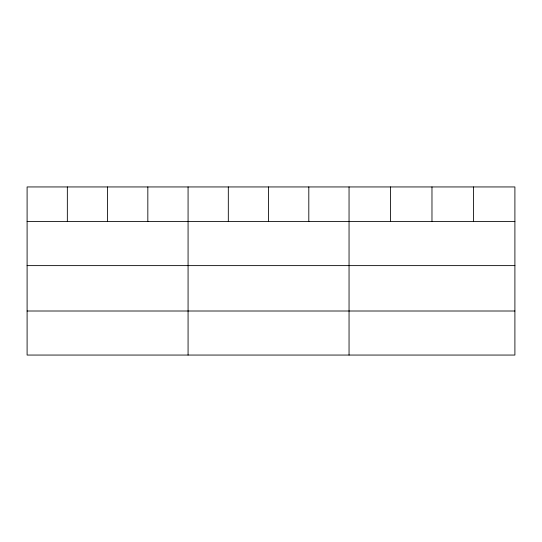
<?xml version="1.0" encoding="UTF-8"?>
<svg xmlns="http://www.w3.org/2000/svg" width="542" height="542" viewBox="0 0 542 542"><rect width="100%" height="100%" fill="white"/><g stroke="black" fill="none" stroke-linecap="round" stroke-linejoin="round"><path stroke-width="0.81" d="M514.9 265.621L514.9 186.943L27.1 186.943L27.1 355.057L514.9 355.057L514.9 265.621L27.1 265.621M27.1 221.563L514.9 221.563M27.1 311.006L514.9 311.006M473.437 186.943L473.437 221.563M431.974 186.943L431.974 221.563M390.511 186.943L390.511 221.563M349.048 186.943L349.048 355.057M308.805 186.943L308.805 221.563M268.561 186.943L268.561 221.563M228.317 186.943L228.317 221.563M188.074 186.943L188.074 355.057M147.831 186.943L147.831 221.563M107.587 186.943L107.587 221.563M67.344 186.943L67.344 221.563"/></g></svg>
